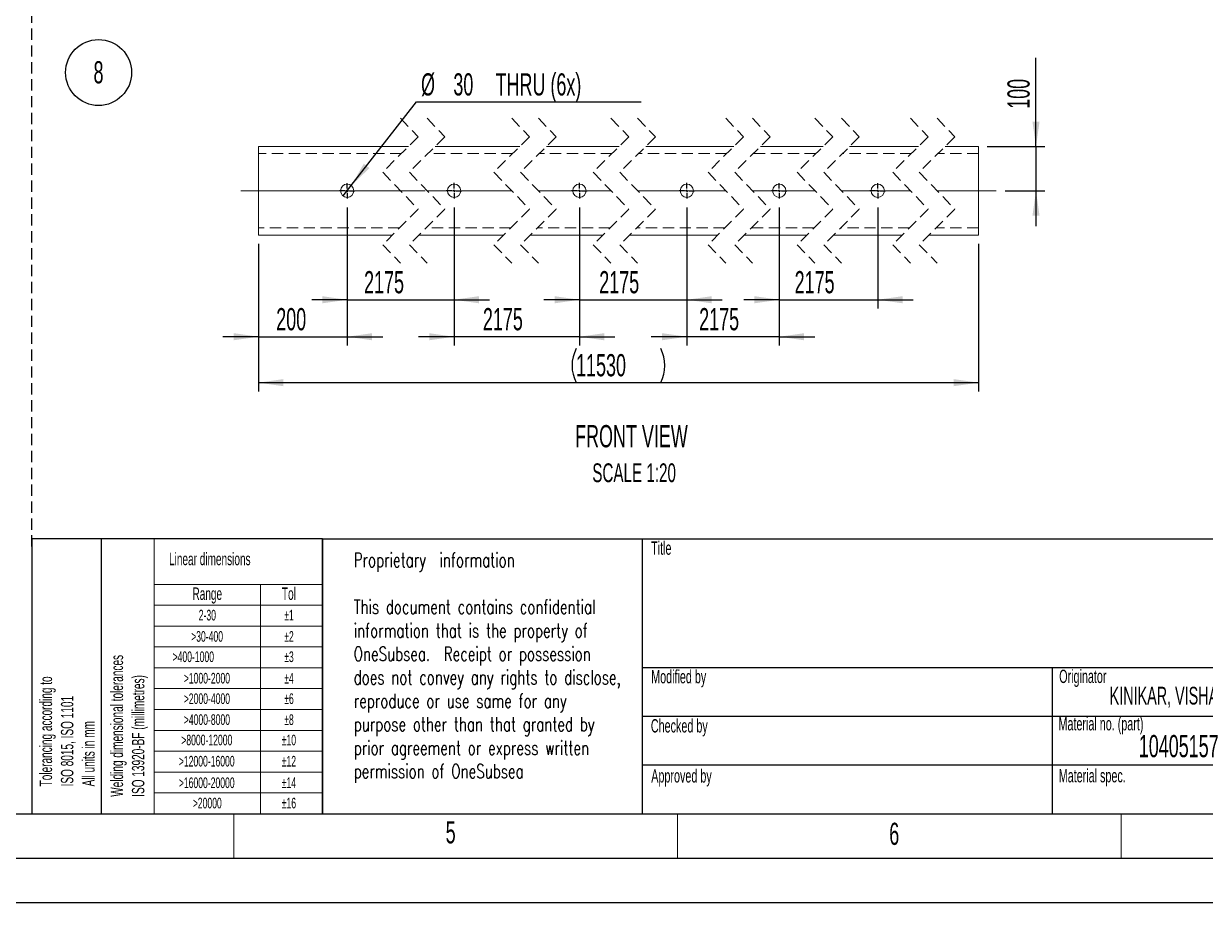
# Paper-space layout 'Sheet4' of a CAD drawing. Header units: millimetres. Extents: x 0 to 420, y 0 to 300.
# Drawn here: x 191.3 to 324.5, y 0 to 99.1 of the extents above; entities that cross this region are included whole.
import ezdxf
from ezdxf.enums import TextEntityAlignment as Align

# ---------------------------------------------------------------- set-up
doc = ezdxf.new("R2010")
doc.units = ezdxf.units.MM
doc.linetypes.add('CENTERX2', pattern=[20.32, 12.7, -2.54, 2.54, -2.54])
doc.linetypes.add('HIDDEN', pattern=[1.905, 1.27, -0.635])
for name, color, linetype in [('BORDER', 7, 'Continuous'), ('DASH', 7, 'HIDDEN'), ('DIMS', 7, 'Continuous')]:
    doc.layers.add(name, color=color, linetype=linetype)
doc.layers.add('Note', color=1, linetype='Continuous', lineweight=15)
doc.styles.add('NEW', font='romans.shx', dxfattribs={"width": 0.7})
doc.styles.add('SLDTEXTSTYLE0', font='TXT', dxfattribs={"width": 0.605})
doc.dimstyles.new('SLDDIMSTYLE16', dxfattribs={"dimtxt": 2.5, "dimasz": 2.8, "dimexe": 0, "dimexo": 0.0625, "dimtad": 0, "dimtih": 1, "dimtoh": 1, "dimdec": 0, "dimlfac": 20, "dimrnd": 1e-09, "dimzin": 12, "dimdsep": 46, "dimtxsty": 'SLDTEXTSTYLE0', "dimblk1": 'NONE', "dimsah": 1, "dimcen": 0, "dimadec": 0, "dimazin": 3, "dimtfac": 1, "dimtdec": 0, "dimtmove": 0, "dimatfit": 3, "dimldrblk": 'NONE', "dimfxl": 1, "dimfrac": 2, "dimtolj": 1, "dimtzin": 12, "dimarcsym": 0})
doc.dimstyles.new('SLDDIMSTYLE6', dxfattribs={"dimtxt": 2.5, "dimasz": 2.8, "dimexe": 0, "dimexo": 0.0625, "dimtad": 1, "dimdec": 0, "dimlfac": 20, "dimrnd": 1e-09, "dimzin": 12, "dimdsep": 46, "dimtxsty": 'SLDTEXTSTYLE0', "dimsah": 1, "dimcen": 0.09, "dimadec": 0, "dimazin": 3, "dimtfac": 1, "dimtdec": 0, "dimtofl": 0, "dimtmove": 0, "dimatfit": 3, "dimfxl": 1, "dimfrac": 2, "dimtolj": 1, "dimtzin": 12, "dimarcsym": 0})
doc.dimstyles.new('SLDDIMSTYLE7', dxfattribs={"dimtxt": 2.5, "dimasz": 2.8, "dimexe": 0, "dimexo": 0.0625, "dimtad": 1, "dimdec": 0, "dimlfac": 20, "dimrnd": 1e-09, "dimzin": 12, "dimdsep": 46, "dimtxsty": 'SLDTEXTSTYLE0', "dimsah": 1, "dimcen": 0.09, "dimadec": 0, "dimazin": 3, "dimtfac": 1, "dimtdec": 0, "dimtmove": 0, "dimatfit": 0, "dimfxl": 1, "dimfrac": 2, "dimtolj": 1, "dimtzin": 12, "dimarcsym": 0})

# ---------------------------------------------------------------- blocks, each defined once
blk = doc.blocks.new('SW_NOTE_0')
at = {"layer": 'Note', "lineweight": 13, "insert": (0, 4.09), "char_height": 3.175, "width": 66.0406, "attachment_point": 1, "style": 'NEW'}
blk.add_mtext('Proprietary  information{\\Fromans|c238;\\P\\P}This document contains confidential information that is the property of OneSubsea.  Receipt or possession does not convey any rights to disclose, reproduce or use same for any purpose other than that granted by prior agreement or express written permission of OneSubsea', dxfattribs=at)
blk = doc.blocks.new('SW_NOTE_0_1')
at = {"color": 0, "linetype": 'Continuous', "lineweight": 0, "insert": (0, 3.87), "char_height": 3, "attachment_point": 1, "style": 'SLDTEXTSTYLE0'}
blk.add_mtext('Title', dxfattribs=at)
blk = doc.blocks.new('SW_NOTE_0_2')
at = {"color": 0, "linetype": 'Continuous', "lineweight": 0, "insert": (0, 3.87), "char_height": 3, "attachment_point": 1, "style": 'SLDTEXTSTYLE0'}
blk.add_mtext('Title', dxfattribs=at)
blk = doc.blocks.new('SW_NOTE_0_3')
at = {"color": 0, "linetype": 'Continuous', "lineweight": 0, "insert": (0, 3.87), "char_height": 3, "attachment_point": 1, "style": 'SLDTEXTSTYLE0'}
blk.add_mtext('Modified by', dxfattribs=at)
blk = doc.blocks.new('SW_NOTE_0_4')
at = {"color": 0, "linetype": 'Continuous', "lineweight": 0, "insert": (0, 3.87), "char_height": 3, "attachment_point": 1, "style": 'SLDTEXTSTYLE0'}
blk.add_mtext('Checked by', dxfattribs=at)
blk = doc.blocks.new('SW_NOTE_0_5')
at = {"color": 0, "linetype": 'Continuous', "lineweight": 0, "insert": (0, 3.87), "char_height": 3, "attachment_point": 1, "style": 'SLDTEXTSTYLE0'}
blk.add_mtext('Originator', dxfattribs=at)
blk = doc.blocks.new('SW_NOTE_0_6')
at = {"color": 0, "linetype": 'Continuous', "lineweight": 0, "insert": (0, 3.87), "char_height": 3, "attachment_point": 1, "style": 'SLDTEXTSTYLE0'}
blk.add_mtext('Material no. (part)', dxfattribs=at)
blk = doc.blocks.new('SW_NOTE_0_17')
at = {"color": 0, "linetype": 'Continuous', "lineweight": 0, "insert": (0, 3.87), "char_height": 3, "attachment_point": 1, "style": 'SLDTEXTSTYLE0'}
blk.add_mtext('Material spec.', dxfattribs=at)
blk = doc.blocks.new('SW_NOTE_0_18')
at = {"color": 0, "linetype": 'Continuous', "lineweight": 0, "insert": (0, 3.87), "char_height": 3, "attachment_point": 1, "style": 'SLDTEXTSTYLE0'}
blk.add_mtext('Approved by', dxfattribs=at)
blk = doc.blocks.new('Title Block OSS Basic with PropInfo A3_v03')
at = {"lineweight": 25}
for p, q in [((155.77, 255.06), (227.77, 255.06)), ((155.77, 193.06), (155.77, 255.06)), ((227.77, 255.06), (227.77, 193.06))]:
    blk.add_line(p, q, dxfattribs=at)
at = {"color": 7, "linetype": 'Continuous', "lineweight": 25}
for q in [(525.77, 255.06), (227.77, 193.06)]:
    blk.add_line((227.77, 255.06), q, dxfattribs=at)
at = {"color": 7, "linetype": 'Continuous'}
for p, q in [((227.77, 226.06), (412.77, 226.06)), ((320.27, 215.46), (320.27, 226.06)), ((227.77, 215.06), (525.77, 215.06)), ((320.27, 193.06), (320.27, 215.46)), ((227.77, 204.06), (525.77, 204.06))]:
    blk.add_line(p, q, dxfattribs=at)
at = {"color": 7, "linetype": 'Continuous', "lineweight": 0}
for name, p in [('SW_NOTE_0_1', (229.81, 250.58)), ('SW_NOTE_0_2', (229.81, 250.58)), ('SW_NOTE_0_3', (229.82, 221.59)), ('SW_NOTE_0_5', (321.78, 221.66)), ('SW_NOTE_0_4', (229.75, 210.5)), ('SW_NOTE_0_6', (321.62, 210.98)), ('SW_NOTE_0_18', (229.84, 199.22)), ('SW_NOTE_0_17', (321.68, 199.26))]:
    blk.add_blockref(name, p, dxfattribs=at)
at = {"color": 7}
blk.add_blockref('SW_NOTE_0', (162.77, 247.77), dxfattribs=at)
at = {"color": 7, "linetype": 'Continuous', "lineweight": 0, "style": 'SLDTEXTSTYLE0', "width": 0.605, "flags": 2}
for tag, height, p in [('AUTOATTR13', 5, (320.3, 251.41)), ('AUTOATTR14', 5, (320.34, 243.33)), ('AUTOATTR15', 5, (320.65, 235.45)), ('AUTOATTR12', 4, (273.8, 221.61)), ('AUTOATTR5', 4, (368.9, 221.64)), ('AUTOATTR4', 5, (436.08, 221.91)), ('AUTOATTR2', 5, (466.71, 221.96)), ('AUTOATTR6', 5, (354.72, 210.75)), ('AUTOATTR7', 5, (400.49, 210.89)), ('AUTOATTR3', 5, (436.09, 210.89)), ('AUTOATTR0', 5, (488.96, 210.78))]:
    blk.add_attdef(tag, text='', height=height, dxfattribs=at).set_placement(p, align=Align.TOP_CENTER)
at = {"color": 7, "linetype": 'Continuous', "lineweight": 0, "style": 'SLDTEXTSTYLE0', "width": 0.605}
for tag, height, p in [('ORIGINATOR', 4, (368.9, 221.64)), ('DOCUMENT_NO.', 5, (436.08, 221.91)), ('DOC._VER.', 5, (466.71, 221.96)), ('MATERIAL_NO.', 5, (354.72, 210.75)), ('PLANT', 5, (400.49, 210.89)), ('RELEASE_DATE', 5, (436.09, 210.89)), ('REASON_FOR_ISSUE', 5, (488.96, 210.78)), ('AUTOATTR16', 5, (510.72, 198.47))]:
    blk.add_attdef(tag, text='', height=height, dxfattribs=at).set_placement(p, align=Align.TOP_CENTER)
at = {"color": 7, "linetype": 'Continuous', "lineweight": 0, "style": 'SLDTEXTSTYLE0', "width": 0.605, "flags": 2}
blk.add_attdef('AUTOATTR17', text='', height=5, dxfattribs=at).set_placement((446.09, 198.46), align=Align.TOP_RIGHT)
at = {"color": 7, "linetype": 'Continuous', "lineweight": 0, "flags": 2}
for tag in ['AUTOATTR1', 'AUTOATTR8', 'AUTOATTR10', 'AUTOATTR11']:
    blk.add_attdef(tag, (0, 0), '', height=2.5, dxfattribs=at)
at = {"color": 7, "linetype": 'Continuous', "lineweight": 0}
blk.add_attdef('ECO_NO.', (0, 0), '', height=2.5, dxfattribs=at)
blk = doc.blocks.new('SW_NOTE_0_19')
at = {"color": 0, "linetype": 'Continuous', "lineweight": 0, "insert": (0, 1.8), "char_height": 1.4, "attachment_point": 1, "style": 'SLDTEXTSTYLE0'}
blk.add_mtext('Linear dimensions', dxfattribs=at)
blk = doc.blocks.new('SW_NOTE_0_20')
at = {"color": 0, "linetype": 'Continuous', "lineweight": 0, "insert": (1.35, 1.55), "char_height": 1.2, "attachment_point": 2, "style": 'SLDTEXTSTYLE0'}
blk.add_mtext('±10', dxfattribs=at)
blk = doc.blocks.new('SW_NOTE_0_21')
at = {"color": 0, "linetype": 'Continuous', "lineweight": 0, "insert": (1.35, 1.55), "char_height": 1.2, "attachment_point": 2, "style": 'SLDTEXTSTYLE0'}
blk.add_mtext('±16', dxfattribs=at)
blk = doc.blocks.new('SW_NOTE_0_22')
at = {"color": 0, "linetype": 'Continuous', "lineweight": 0, "insert": (5.23, 1.55), "char_height": 1.2, "attachment_point": 2, "style": 'SLDTEXTSTYLE0'}
blk.add_mtext('>16000-20000', dxfattribs=at)
blk = doc.blocks.new('SW_NOTE_0_23')
at = {"color": 0, "linetype": 'Continuous', "lineweight": 0, "insert": (2.72, 1.55), "char_height": 1.2, "attachment_point": 2, "style": 'SLDTEXTSTYLE0'}
blk.add_mtext('>20000', dxfattribs=at)
blk = doc.blocks.new('SW_NOTE_0_24')
at = {"color": 0, "linetype": 'Continuous', "lineweight": 0, "insert": (2.78, 1.8), "char_height": 1.4, "attachment_point": 2, "style": 'SLDTEXTSTYLE0'}
blk.add_mtext('Range', dxfattribs=at)
blk = doc.blocks.new('SW_NOTE_0_25')
at = {"color": 0, "linetype": 'Continuous', "lineweight": 0, "char_height": 1.4, "attachment_point": 1, "rotation": 90, "style": 'SLDTEXTSTYLE0'}
for s, insert in [('Welding dimensional tolerances', (-1.8, 0)), ('ISO 13920-BF (millimetres)', (0.6, 0))]:
    blk.add_mtext(s, dxfattribs=dict(at, insert=insert))
blk = doc.blocks.new('SW_NOTE_0_26')
at = {"color": 0, "linetype": 'Continuous', "lineweight": 0, "insert": (1.31, 1.8), "char_height": 1.4, "attachment_point": 2, "style": 'SLDTEXTSTYLE0'}
blk.add_mtext('Tol', dxfattribs=at)
blk = doc.blocks.new('SW_NOTE_0_27')
at = {"color": 0, "linetype": 'Continuous', "lineweight": 0, "insert": (1.61, 1.55), "char_height": 1.2, "attachment_point": 2, "style": 'SLDTEXTSTYLE0'}
blk.add_mtext('2-30', dxfattribs=at)
blk = doc.blocks.new('SW_NOTE_0_28')
at = {"color": 0, "linetype": 'Continuous', "lineweight": 0, "insert": (2.98, 1.55), "char_height": 1.2, "attachment_point": 2, "style": 'SLDTEXTSTYLE0'}
blk.add_mtext('>30-400', dxfattribs=at)
blk = doc.blocks.new('SW_NOTE_0_29')
at = {"color": 0, "linetype": 'Continuous', "lineweight": 0, "insert": (0, 1.55), "char_height": 1.2, "attachment_point": 1, "style": 'SLDTEXTSTYLE0'}
blk.add_mtext('>400-1000', dxfattribs=at)
blk = doc.blocks.new('SW_NOTE_0_30')
at = {"color": 0, "linetype": 'Continuous', "lineweight": 0, "insert": (4.33, 1.55), "char_height": 1.2, "attachment_point": 2, "style": 'SLDTEXTSTYLE0'}
blk.add_mtext('>1000-2000', dxfattribs=at)
blk = doc.blocks.new('SW_NOTE_0_31')
at = {"color": 0, "linetype": 'Continuous', "lineweight": 0, "insert": (4.33, 1.55), "char_height": 1.2, "attachment_point": 2, "style": 'SLDTEXTSTYLE0'}
blk.add_mtext('>4000-8000', dxfattribs=at)
blk = doc.blocks.new('SW_NOTE_0_32')
at = {"color": 0, "linetype": 'Continuous', "lineweight": 0, "insert": (4.78, 1.55), "char_height": 1.2, "attachment_point": 2, "style": 'SLDTEXTSTYLE0'}
blk.add_mtext('>8000-12000', dxfattribs=at)
blk = doc.blocks.new('SW_NOTE_0_33')
at = {"color": 0, "linetype": 'Continuous', "lineweight": 0, "insert": (5.23, 1.55), "char_height": 1.2, "attachment_point": 2, "style": 'SLDTEXTSTYLE0'}
blk.add_mtext('>12000-16000', dxfattribs=at)
blk = doc.blocks.new('SW_NOTE_0_34')
at = {"color": 0, "linetype": 'Continuous', "lineweight": 0, "insert": (0.9, 1.55), "char_height": 1.2, "attachment_point": 2, "style": 'SLDTEXTSTYLE0'}
blk.add_mtext('±1', dxfattribs=at)
blk = doc.blocks.new('SW_NOTE_0_35')
at = {"color": 0, "linetype": 'Continuous', "lineweight": 0, "insert": (0.9, 1.55), "char_height": 1.2, "attachment_point": 2, "style": 'SLDTEXTSTYLE0'}
blk.add_mtext('±2', dxfattribs=at)
blk = doc.blocks.new('SW_NOTE_0_36')
at = {"color": 0, "linetype": 'Continuous', "lineweight": 0, "insert": (0.9, 1.55), "char_height": 1.2, "attachment_point": 2, "style": 'SLDTEXTSTYLE0'}
blk.add_mtext('±3', dxfattribs=at)
blk = doc.blocks.new('SW_NOTE_0_37')
at = {"color": 0, "linetype": 'Continuous', "lineweight": 0, "insert": (0.9, 1.55), "char_height": 1.2, "attachment_point": 2, "style": 'SLDTEXTSTYLE0'}
blk.add_mtext('±4', dxfattribs=at)
blk = doc.blocks.new('SW_NOTE_0_38')
at = {"color": 0, "linetype": 'Continuous', "lineweight": 0, "insert": (0.9, 1.55), "char_height": 1.2, "attachment_point": 2, "style": 'SLDTEXTSTYLE0'}
blk.add_mtext('±6', dxfattribs=at)
blk = doc.blocks.new('SW_NOTE_0_39')
at = {"color": 0, "linetype": 'Continuous', "lineweight": 0, "insert": (0.9, 1.55), "char_height": 1.2, "attachment_point": 2, "style": 'SLDTEXTSTYLE0'}
blk.add_mtext('±8', dxfattribs=at)
blk = doc.blocks.new('SW_NOTE_0_40')
at = {"color": 0, "linetype": 'Continuous', "lineweight": 0, "insert": (1.35, 1.55), "char_height": 1.2, "attachment_point": 2, "style": 'SLDTEXTSTYLE0'}
blk.add_mtext('±12', dxfattribs=at)
blk = doc.blocks.new('SW_NOTE_0_41')
at = {"color": 0, "linetype": 'Continuous', "lineweight": 0, "insert": (1.35, 1.55), "char_height": 1.2, "attachment_point": 2, "style": 'SLDTEXTSTYLE0'}
blk.add_mtext('±14', dxfattribs=at)
blk = doc.blocks.new('SW_NOTE_0_42')
at = {"color": 0, "linetype": 'Continuous', "lineweight": 0, "insert": (4.33, 1.55), "char_height": 1.2, "attachment_point": 2, "style": 'SLDTEXTSTYLE0'}
blk.add_mtext('>2000-4000', dxfattribs=at)
blk = doc.blocks.new('SW_NOTE_0_43')
at = {"color": 0, "linetype": 'Continuous', "lineweight": 0, "char_height": 1.4, "attachment_point": 1, "rotation": 90, "style": 'SLDTEXTSTYLE0'}
for s, insert in [('Tolerancing according to', (-1.8, 0)), ('ISO 8015, ISO 1101', (0.6, 0)), ('All units in mm', (3, 0))]:
    blk.add_mtext(s, dxfattribs=dict(at, insert=insert))
blk = doc.blocks.new('Tabell_13920-BF_Fet ram_v01')
at = {"color": 7, "linetype": 'Continuous', "lineweight": 25}
for p, q in [((113.61, 170.79), (80.84, 170.79)), ((80.84, 170.79), (80.84, 139.78)), ((88.67, 170.79), (88.67, 139.78)), ((113.61, 170.79), (113.61, 139.78)), ((80.84, 139.78), (113.61, 139.78))]:
    blk.add_line(p, q, dxfattribs=at)
at = {"color": 7, "linetype": 'Continuous', "lineweight": 18}
for p, q in [((94.61, 170.79), (94.61, 139.78)), ((94.61, 165.63), (113.61, 165.63)), ((106.61, 165.63), (106.61, 139.78)), ((94.61, 163.28), (113.61, 163.28)), ((94.61, 160.93), (113.61, 160.93)), ((94.61, 158.58), (113.61, 158.58)), ((94.61, 156.23), (113.61, 156.23)), ((94.61, 153.88), (113.61, 153.88)), ((94.61, 151.53), (113.61, 151.53)), ((113.61, 149.18), (94.61, 149.18)), ((94.61, 146.83), (113.61, 146.83)), ((113.61, 144.48), (94.61, 144.48)), ((94.61, 142.13), (113.61, 142.13))]:
    blk.add_line(p, q, dxfattribs=at)
at = {"color": 7, "linetype": 'Continuous', "lineweight": 0}
for name, p in [('SW_NOTE_0_19', (96.3, 167.4)), ('SW_NOTE_0_24', (97.83, 163.49)), ('SW_NOTE_0_26', (108.5, 163.49)), ('SW_NOTE_0_27', (99.01, 161.22)), ('SW_NOTE_0_34', (108.92, 161.22)), ('SW_NOTE_0_28', (97.61, 158.82)), ('SW_NOTE_0_35', (108.92, 158.82)), ('SW_NOTE_0_25', (91.52, 141.69)), ('SW_NOTE_0_29', (96.7, 156.53)), ('SW_NOTE_0_36', (108.92, 156.53)), ('SW_NOTE_0_43', (83.52, 142.86)), ('SW_NOTE_0_30', (96.24, 154.11)), ('SW_NOTE_0_37', (108.92, 154.11)), ('SW_NOTE_0_42', (96.24, 151.8)), ('SW_NOTE_0_38', (108.92, 151.8)), ('SW_NOTE_0_31', (96.24, 149.44)), ('SW_NOTE_0_39', (108.92, 149.44)), ('SW_NOTE_0_32', (95.78, 147.14)), ('SW_NOTE_0_20', (108.46, 147.14)), ('SW_NOTE_0_33', (95.32, 144.75)), ('SW_NOTE_0_40', (108.46, 144.75)), ('SW_NOTE_0_22', (95.32, 142.32)), ('SW_NOTE_0_41', (108.46, 142.32)), ('SW_NOTE_0_23', (97.89, 140.03)), ('SW_NOTE_0_21', (108.46, 140.03))]:
    blk.add_blockref(name, p, dxfattribs=at)
blk = doc.blocks.new('_D_104')
at = {"layer": 'DIMS', "transparency": 16777216}
for p, q in [((228.23, 80.83), (235.59, 90.25)), ((235.59, 90.25), (260.91, 90.25)), ((227.3, 79.65), (228.23, 80.83))]:
    blk.add_line(p, q, dxfattribs=at)
blk.add_solid([(228.23, 80.83), (230.27, 82.79), (229.64, 83.29)], dxfattribs=at)
at = {"layer": 'DIMS', "transparency": 16777216, "char_height": 2.5, "attachment_point": 1, "style": 'SLDTEXTSTYLE0'}
for s, insert in [('%%c', (236.09, 93.48)), ('30', (239.73, 93.48)), ('THRU (6x)', (244.49, 93.48))]:
    blk.add_mtext(s, dxfattribs=dict(at, insert=insert))
blk = doc.blocks.new('_None')
blk = doc.blocks.new('_D_105')
at = {"layer": 'DIMS', "transparency": 16777216}
for p, q in [((227.77, 78.37), (227.77, 62.78)), ((217.77, 74.24), (217.77, 62.78)), ((217.77, 63.78), (213.77, 63.78)), ((217.77, 63.78), (227.77, 63.78)), ((227.77, 63.78), (231.77, 63.78))]:
    blk.add_line(p, q, dxfattribs=at)
for points in [[(217.77, 63.78), (214.97, 64.18), (214.97, 63.38)], [(227.77, 63.78), (230.57, 63.38), (230.57, 64.18)]]:
    blk.add_solid(points, dxfattribs=at)
at = {"layer": 'DIMS', "transparency": 16777216, "insert": (219.77, 67.01), "char_height": 2.5, "attachment_point": 1, "style": 'SLDTEXTSTYLE0'}
blk.add_mtext('200', dxfattribs=at)
blk = doc.blocks.new('_D_106')
at = {"layer": 'DIMS', "transparency": 16777216}
for p, q in [((227.77, 78.37), (227.77, 66.95)), ((239.81, 78.37), (239.81, 66.95)), ((227.77, 67.95), (223.77, 67.95)), ((227.77, 67.95), (239.81, 67.95)), ((239.81, 67.95), (243.81, 67.95))]:
    blk.add_line(p, q, dxfattribs=at)
for points in [[(227.77, 67.95), (224.97, 68.35), (224.97, 67.55)], [(239.81, 67.95), (242.61, 67.55), (242.61, 68.35)]]:
    blk.add_solid(points, dxfattribs=at)
at = {"layer": 'DIMS', "transparency": 16777216, "insert": (229.67, 71.18), "char_height": 2.5, "attachment_point": 1, "style": 'SLDTEXTSTYLE0'}
blk.add_mtext('2175', dxfattribs=at)
blk = doc.blocks.new('_D_107')
at = {"layer": 'DIMS', "transparency": 16777216}
for p, q in [((217.77, 74.24), (217.77, 57.6)), ((298.9, 74.24), (298.9, 57.6)), ((298.9, 58.6), (217.77, 58.6))]:
    blk.add_line(p, q, dxfattribs=at)
for centre, start, end in [((257.4, 60.52), 153.4349, 206.5651), ((259.27, 60.52), 333.4349, 26.5651)]:
    blk.add_arc(centre, 4.29, start, end, dxfattribs=at)
for points in [[(217.77, 58.6), (220.57, 58.2), (220.57, 59)], [(298.9, 58.6), (296.1, 59), (296.1, 58.2)]]:
    blk.add_solid(points, dxfattribs=at)
at = {"layer": 'DIMS', "transparency": 16777216, "insert": (253.56, 61.82), "char_height": 2.5, "attachment_point": 1, "style": 'SLDTEXTSTYLE0'}
blk.add_mtext('11530', dxfattribs=at)
blk = doc.blocks.new('_D_108')
at = {"layer": 'DIMS', "transparency": 16777216}
for p, q in [((305.39, 85.24), (305.39, 95.21)), ((299.9, 85.24), (306.39, 85.24)), ((305.39, 85.24), (305.39, 80.24)), ((301.9, 80.24), (306.39, 80.24)), ((305.39, 80.24), (305.39, 76.24))]:
    blk.add_line(p, q, dxfattribs=at)
for points in [[(305.39, 85.24), (305.79, 88.04), (304.99, 88.04)], [(305.39, 80.24), (304.99, 77.44), (305.79, 77.44)]]:
    blk.add_solid(points, dxfattribs=at)
at = {"layer": 'DIMS', "transparency": 16777216, "insert": (302.17, 89.48), "char_height": 2.5, "attachment_point": 1, "rotation": 90, "style": 'SLDTEXTSTYLE0'}
blk.add_mtext('100', dxfattribs=at)
blk = doc.blocks.new('_D_109')
at = {"layer": 'DIMS', "transparency": 16777216}
for p, q in [((239.81, 78.37), (239.81, 62.78)), ((253.94, 78.37), (253.94, 62.78)), ((239.81, 63.78), (235.81, 63.78)), ((253.94, 63.78), (239.81, 63.78)), ((253.94, 63.78), (257.94, 63.78))]:
    blk.add_line(p, q, dxfattribs=at)
for points in [[(239.81, 63.78), (237.01, 64.18), (237.01, 63.38)], [(253.94, 63.78), (256.74, 63.38), (256.74, 64.18)]]:
    blk.add_solid(points, dxfattribs=at)
at = {"layer": 'DIMS', "transparency": 16777216, "insert": (243.06, 67.01), "char_height": 2.5, "attachment_point": 1, "style": 'SLDTEXTSTYLE0'}
blk.add_mtext('2175', dxfattribs=at)
blk = doc.blocks.new('_D_110')
at = {"layer": 'DIMS', "transparency": 16777216}
for p, q in [((253.94, 78.37), (253.94, 66.95)), ((266.04, 78.37), (266.04, 66.95)), ((253.94, 67.95), (249.94, 67.95)), ((253.94, 67.95), (266.04, 67.95)), ((266.04, 67.95), (270.04, 67.95))]:
    blk.add_line(p, q, dxfattribs=at)
for points in [[(253.94, 67.95), (251.14, 68.35), (251.14, 67.55)], [(266.04, 67.95), (268.84, 67.55), (268.84, 68.35)]]:
    blk.add_solid(points, dxfattribs=at)
at = {"layer": 'DIMS', "transparency": 16777216, "insert": (256.17, 71.18), "char_height": 2.5, "attachment_point": 1, "style": 'SLDTEXTSTYLE0'}
blk.add_mtext('2175', dxfattribs=at)
blk = doc.blocks.new('_D_111')
at = {"layer": 'DIMS', "transparency": 16777216}
for p, q in [((266.04, 78.37), (266.04, 62.78)), ((276.46, 78.37), (276.46, 62.78)), ((266.04, 63.78), (262.04, 63.78)), ((276.46, 63.78), (266.04, 63.78)), ((276.46, 63.78), (280.46, 63.78))]:
    blk.add_line(p, q, dxfattribs=at)
for points in [[(266.04, 63.78), (263.24, 64.18), (263.24, 63.38)], [(276.46, 63.78), (279.26, 63.38), (279.26, 64.18)]]:
    blk.add_solid(points, dxfattribs=at)
at = {"layer": 'DIMS', "transparency": 16777216, "insert": (267.43, 67.01), "char_height": 2.5, "attachment_point": 1, "style": 'SLDTEXTSTYLE0'}
blk.add_mtext('2175', dxfattribs=at)
blk = doc.blocks.new('_D_112')
at = {"layer": 'DIMS', "transparency": 16777216}
for p, q in [((276.46, 78.37), (276.46, 66.95)), ((287.55, 78.37), (287.55, 66.95)), ((276.46, 67.95), (272.46, 67.95)), ((276.46, 67.95), (287.55, 67.95)), ((287.55, 67.95), (291.55, 67.95))]:
    blk.add_line(p, q, dxfattribs=at)
for points in [[(276.46, 67.95), (273.66, 68.35), (273.66, 67.55)], [(287.55, 67.95), (290.35, 67.55), (290.35, 68.35)]]:
    blk.add_solid(points, dxfattribs=at)
at = {"layer": 'DIMS', "transparency": 16777216, "insert": (278.19, 71.18), "char_height": 2.5, "attachment_point": 1, "style": 'SLDTEXTSTYLE0'}
blk.add_mtext('2175', dxfattribs=at)
blk = doc.blocks.new('SW_NOTE_0_290')
at = {"layer": 'DIMS', "color": 0}
blk.add_circle((0.95, 1.94), 3.72, dxfattribs=at)
at = {"layer": 'DIMS', "color": 0, "insert": (0.94, 3.22), "char_height": 2.5, "attachment_point": 2, "style": 'SLDTEXTSTYLE0'}
blk.add_mtext('8', dxfattribs=at)
blk = doc.blocks.new('SW_CENTERMARKSYMBOL_36')
at = {"layer": 'DIMS', "color": 0}
for p, q in [((-0.25, 0), (-0.88, 0)), ((0, 0), (-0.12, 0)), ((0, 0.25), (0, 0.88)), ((0, 0), (0, 0.12)), ((0, 0), (0, -0.12)), ((0, 0), (0.12, 0)), ((0.25, 0), (0.88, 0)), ((0, -0.25), (0, -0.88))]:
    blk.add_line(p, q, dxfattribs=at)
blk = doc.blocks.new('SW_CENTERMARKSYMBOL_37')
at = {"layer": 'DIMS', "color": 0}
for p, q in [((-0.25, 0), (-0.88, 0)), ((0, 0), (-0.12, 0)), ((0, 0.25), (0, 0.88)), ((0, 0), (0, 0.12)), ((0, 0), (0, -0.12)), ((0, 0), (0.12, 0)), ((0.25, 0), (0.88, 0)), ((0, -0.25), (0, -0.88))]:
    blk.add_line(p, q, dxfattribs=at)
blk = doc.blocks.new('SW_CENTERMARKSYMBOL_38')
at = {"layer": 'DIMS', "color": 0}
for p, q in [((-0.25, 0), (-0.88, 0)), ((0, 0), (-0.12, 0)), ((0, 0.25), (0, 0.88)), ((0, 0), (0, 0.12)), ((0, 0), (0, -0.12)), ((0, 0), (0.12, 0)), ((0.25, 0), (0.88, 0)), ((0, -0.25), (0, -0.88))]:
    blk.add_line(p, q, dxfattribs=at)
blk = doc.blocks.new('SW_CENTERMARKSYMBOL_39')
at = {"layer": 'DIMS', "color": 0}
for p, q in [((-0.25, 0), (-0.88, 0)), ((0, 0), (-0.13, 0)), ((0, 0.25), (0, 0.87)), ((0, 0), (0, 0.12)), ((0, 0), (0, -0.13)), ((0, 0), (0.12, 0)), ((0.25, 0), (0.87, 0)), ((0, -0.25), (0, -0.88))]:
    blk.add_line(p, q, dxfattribs=at)
blk = doc.blocks.new('SW_CENTERMARKSYMBOL_40')
at = {"layer": 'DIMS', "color": 0}
for p, q in [((-0.25, 0), (-0.88, 0)), ((0, 0), (-0.13, 0)), ((0, 0.25), (0, 0.87)), ((0, 0), (0, 0.12)), ((0, 0), (0, -0.13)), ((0, 0), (0.12, 0)), ((0.25, 0), (0.87, 0)), ((0, -0.25), (0, -0.88))]:
    blk.add_line(p, q, dxfattribs=at)
blk = doc.blocks.new('SW_CENTERMARKSYMBOL_41')
at = {"layer": 'DIMS', "color": 0}
for p, q in [((-0.25, 0), (-0.88, 0)), ((0, 0), (-0.13, 0)), ((0, 0.25), (0, 0.87)), ((0, 0), (0, 0.12)), ((0, 0), (0, -0.13)), ((0, 0), (0.12, 0)), ((0.25, 0), (0.87, 0)), ((0, -0.25), (0, -0.88))]:
    blk.add_line(p, q, dxfattribs=at)

psp = doc.layouts.new('Sheet4')

# ---------------------------------------------------------------- linework, layer by layer
at = {"color": 7, "linetype": 'HIDDEN', "lineweight": 18}
for p, q in [((233.7723092, 88.4166114), (235.7723092, 86.3291114)), ((236.7723092, 88.4166114), (238.7723092, 86.3291114)), ((246.3076239, 88.4166114), (248.3076239, 86.3291114)), ((249.3076239, 88.4166114), (251.3076239, 86.3291114)), ((257.494212, 88.4166114), (259.494212, 86.3291114)), ((260.494212, 88.4166114), (262.494212, 86.3291114)), ((270.4327276, 88.4166114), (272.4327276, 86.3291114)), ((273.4327276, 88.4166114), (275.4327276, 86.3291114)), ((280.4776639, 88.4166114), (282.4776639, 86.3291114)), ((283.4776639, 88.4166114), (285.4776639, 86.3291114)), ((291.2404873, 88.4166114), (293.2404873, 86.3291114)), ((294.2404873, 88.4166114), (296.2404873, 86.3291114)), ((235.7723092, 86.3291114), (231.7723092, 82.3291114)), ((238.7723092, 86.3291114), (234.7723092, 82.3291114)), ((248.3076239, 86.3291114), (244.3076239, 82.3291114)), ((251.3076239, 86.3291114), (247.3076239, 82.3291114)), ((259.494212, 86.3291114), (255.494212, 82.3291114)), ((262.494212, 86.3291114), (258.494212, 82.3291114)), ((272.4327276, 86.3291114), (268.4327276, 82.3291114)), ((275.4327276, 86.3291114), (271.4327276, 82.3291114)), ((282.4776639, 86.3291114), (278.4776639, 82.3291114)), ((285.4776639, 86.3291114), (281.4776639, 82.3291114)), ((293.2404873, 86.3291114), (289.2404873, 82.3291114)), ((296.2404873, 86.3291114), (292.2404873, 82.3291114)), ((233.8848078, 84.4416113), (217.7660906, 84.4416113)), ((246.420122, 84.4416113), (236.8848094, 84.4416113)), ((257.6067108, 84.4416113), (249.4201261, 84.4416113)), ((270.5452259, 84.4416113), (260.6067116, 84.4416113)), ((280.5901621, 84.4416113), (273.5452268, 84.4416113)), ((291.3529829, 84.4416113), (283.5901693, 84.4416113)), ((298.8977028, 84.4416113), (294.3529916, 84.4416113)), ((231.7723092, 82.3291114), (235.7723092, 78.1541114)), ((234.7723092, 82.3291114), (238.7723092, 78.1541114)), ((244.3076239, 82.3291114), (248.3076239, 78.1541114)), ((247.3076239, 82.3291114), (251.3076239, 78.1541114)), ((255.494212, 82.3291114), (259.494212, 78.1541114)), ((258.494212, 82.3291114), (262.494212, 78.1541114)), ((268.4327276, 82.3291114), (272.4327276, 78.1541114)), ((271.4327276, 82.3291114), (275.4327276, 78.1541114)), ((278.4776639, 82.3291114), (282.4776639, 78.1541114)), ((281.4776639, 82.3291114), (285.4776639, 78.1541114)), ((289.2404873, 82.3291114), (293.2404873, 78.1541114)), ((292.2404873, 82.3291114), (296.2404873, 78.1541114)), ((235.7723092, 78.1541114), (231.7723092, 74.1541114)), ((238.7723092, 78.1541114), (234.7723092, 74.1541114)), ((248.3076239, 78.1541114), (244.3076239, 74.1541114)), ((251.3076239, 78.1541114), (247.3076239, 74.1541114)), ((259.494212, 78.1541114), (255.494212, 74.1541114)), ((262.494212, 78.1541114), (258.494212, 74.1541114)), ((272.4327276, 78.1541114), (268.4327276, 74.1541114)), ((275.4327276, 78.1541114), (271.4327276, 74.1541114)), ((282.4776639, 78.1541114), (278.4776639, 74.1541114)), ((285.4776639, 78.1541114), (281.4776639, 74.1541114)), ((293.2404873, 78.1541114), (289.2404873, 74.1541114)), ((296.2404873, 78.1541114), (292.2404873, 74.1541114)), ((233.6598122, 76.0416114), (217.7660906, 76.0416114)), ((246.1951264, 76.0416114), (236.6598138, 76.0416114)), ((257.3817093, 76.0416114), (249.1951245, 76.0416114)), ((270.3202302, 76.0416114), (260.381713, 76.0416114)), ((280.3651664, 76.0416114), (273.3202312, 76.0416114)), ((291.1279872, 76.0416114), (283.3651737, 76.0416114)), ((298.8977028, 76.0416114), (294.127996, 76.0416114)), ((231.7723092, 74.1541114), (233.7723092, 72.0666114)), ((234.7723092, 74.1541114), (236.7723092, 72.0666114)), ((244.3076239, 74.1541114), (246.3076239, 72.0666114)), ((247.3076239, 74.1541114), (249.3076239, 72.0666114)), ((255.494212, 74.1541114), (257.494212, 72.0666114)), ((258.494212, 74.1541114), (260.494212, 72.0666114)), ((268.4327276, 74.1541114), (270.4327276, 72.0666114)), ((271.4327276, 74.1541114), (273.4327276, 72.0666114)), ((278.4776639, 74.1541114), (280.4776639, 72.0666114)), ((281.4776639, 74.1541114), (283.4776639, 72.0666114)), ((289.2404873, 74.1541114), (291.2404873, 72.0666114)), ((292.2404873, 74.1541114), (294.2404873, 72.0666114))]:
    psp.add_line(p, q, dxfattribs=at)
at = {"color": 7, "linetype": 'Continuous', "lineweight": 18}
for p, q in [((234.6847975, 85.2416115), (217.7660906, 85.2416115)), ((217.7660906, 85.2416115), (217.7660906, 83.9916115)), ((247.2201237, 85.2416115), (237.684811, 85.2416115)), ((258.4067125, 85.2416115), (250.2201218, 85.2416115)), ((271.3452275, 85.2416115), (261.4067132, 85.2416115)), ((281.3901637, 85.2416115), (274.3452285, 85.2416115)), ((292.1529964, 85.2416115), (284.390159, 85.2416115)), ((298.8977028, 85.2416115), (295.1529813, 85.2416115)), ((298.8977028, 83.9916115), (298.8977028, 85.2416115)), ((217.7660906, 83.9916115), (217.7660906, 76.4916112)), ((298.8977028, 76.4916112), (298.8977028, 83.9916115)), ((217.7660906, 76.4916112), (217.7660906, 75.2416113)), ((298.8977028, 75.2416113), (298.8977028, 76.4916112)), ((232.8597986, 75.2416113), (217.7660906, 75.2416113)), ((245.3951248, 75.2416113), (235.8598121, 75.2416113)), ((256.5817136, 75.2416113), (248.3951229, 75.2416113)), ((269.5202286, 75.2416113), (259.5817114, 75.2416113)), ((279.5651648, 75.2416113), (272.5202296, 75.2416113)), ((290.3279975, 75.2416113), (282.5651601, 75.2416113)), ((298.8977028, 75.2416113), (293.3279825, 75.2416113))]:
    psp.add_line(p, q, dxfattribs=at)
for centre, radius in [((227.7660916, 80.2416161), 0.7499952), ((239.8125814, 80.2416121), 0.7500009), ((253.93871, 80.2416106), 0.7500009), ((266.0435349, 80.2416106), 0.7500009), ((276.4582997, 80.2416091), 0.7500008), ((287.5541271, 80.2416161), 0.7499952)]:
    psp.add_circle(centre, radius, dxfattribs=at)
at = {"layer": 'BORDER', "lineweight": 25}
psp.add_line((20, 10), (410, 10), dxfattribs=at)
at = {"layer": 'BORDER', "color": 7, "linetype": 'Continuous', "lineweight": 18}
for p, q in [((215, 10), (215, 5)), ((265, 10), (265, 5)), ((315, 10), (315, 5))]:
    psp.add_line(p, q, dxfattribs=at)
at = {"layer": 'BORDER'}
for p, q in [((15, 5), (415.1433025, 5)), ((0, 0), (420, 0))]:
    psp.add_line(p, q, dxfattribs=at)
at = {"layer": 'DASH'}
psp.add_line((192.1761565, 287.1333981), (192.1761565, 39.8669787), dxfattribs=at)
at = {"layer": 'DIMS', "linetype": 'CENTERX2', "lineweight": 18, "ltscale": 10}
for p, q in [((236.542102, 80.2416114), (215.7660925, 80.2416114)), ((246.3076242, 80.2416114), (236.7723116, 80.2416114)), ((257.494213, 80.2416114), (249.3076224, 80.2416114)), ((270.432728, 80.2416114), (260.4942108, 80.2416114)), ((280.4776643, 80.2416114), (273.432729, 80.2416114)), ((291.240497, 80.2416114), (283.4776596, 80.2416114)), ((300.8977009, 80.2416114), (294.2404819, 80.2416114))]:
    psp.add_line(p, q, dxfattribs=at)

# ---------------------------------------------------------------- block references
at = {"color": 7, "linetype": 'Continuous'}
psp.add_blockref('Tabell_13920-BF_Fet ram_v01', (111.3879384, -129.7819183), dxfattribs=at)
ref = psp.add_blockref('Title Block OSS Basic with PropInfo A3_v03', (147.1135526, -86.5294094), dxfattribs=dict(at, xscale=0.5, yscale=0.5, zscale=0.5))
ref.add_attrib('ORIGINATOR', 'KINIKAR, VISHAL SUBHASH', dxfattribs={"color": 7, "linetype": 'Continuous', "lineweight": 0, "height": 2, "style": 'SLDTEXTSTYLE0', "width": 0.605}).set_placement((313.6901113, 21.7107704), align=Align.BOTTOM_LEFT)
ref.add_attrib('MATERIAL_NO.', '10405157', dxfattribs={"color": 7, "linetype": 'Continuous', "lineweight": 0, "height": 2.5, "style": 'SLDTEXTSTYLE0', "width": 0.605}).set_placement((316.9741622, 15.6207168), align=Align.BOTTOM_LEFT)
at = {"layer": 'DIMS'}
for name, p in [('SW_NOTE_0_290', (198.8017114, 91.6314507)), ('SW_CENTERMARKSYMBOL_39', (227.766081, 80.2416114)), ('SW_CENTERMARKSYMBOL_38', (239.8125776, 80.2416114)), ('SW_CENTERMARKSYMBOL_36', (253.9387066, 80.2416114)), ('SW_CENTERMARKSYMBOL_37', (266.0435344, 80.2416114)), ('SW_CENTERMARKSYMBOL_40', (276.4582966, 80.2416114)), ('SW_CENTERMARKSYMBOL_41', (287.5541166, 80.2416114))]:
    psp.add_blockref(name, p, dxfattribs=at)

# ---------------------------------------------------------------- texts
at = {"layer": 'BORDER', "char_height": 2.5, "attachment_point": 1, "style": 'SLDTEXTSTYLE0'}
for s, insert in [('5', (238.865095, 9.150447)), ('6', (288.8528762, 8.9837655))]:
    psp.add_mtext(s, dxfattribs=dict(at, insert=insert))
at = {"layer": 'DIMS', "attachment_point": 2, "style": 'SLDTEXTSTYLE0'}
for s, insert, char_height in [('FRONT VIEW', (259.7992823, 53.8176789), 2.5), ('SCALE 1:20', (260.1013645, 49.5013141), 2.11666667)]:
    psp.add_mtext(s, dxfattribs=dict(at, insert=insert, char_height=char_height))

# ---------------------------------------------------------------- dimensions: what is measured, and where the dimension line sits
at = {"layer": 'DIMS'}
for base, p1, p2, angle, picture, middle in [((305.3891202, 80.2416114), (298.8977094, 85.2416114), (300.8977094, 80.2416114), 90, '_D_108', (305.3891202, 92.343872)), ((227.7660839, 63.7824346), (217.7660839, 75.2416114), (227.7660839, 79.3666114), 0, '_D_105', (222.6341572, 63.7824346))]:
    dim = psp.add_linear_dim(base=base, p1=p1, p2=p2, angle=angle, dimstyle='SLDDIMSTYLE7', dxfattribs=at)
    dim.commit()
    dim.dimension.update_dxf_attribs({"geometry": picture, "text_midpoint": middle, "dimtype": 160})
dim = psp.add_diameter_dim_2p(p1=(227.3043235, 79.6506145), p2=(228.2278443, 80.8326083), text='<> THRU (6x)', dimstyle='SLDDIMSTYLE16', dxfattribs=at)
dim.commit()
dim.dimension.update_dxf_attribs({"geometry": '_D_104', "text_midpoint": (248.5003855, 92.1763289), "dimtype": 163})
dim = psp.add_linear_dim(base=(239.8125829, 67.9535574), p1=(227.7660839, 79.3666114), p2=(239.8125829, 79.3666114), text='2175', dimstyle='SLDDIMSTYLE7', dxfattribs=at)
dim.commit()
dim.dimension.update_dxf_attribs({"geometry": '_D_106', "text_midpoint": (233.4882969, 67.9535574), "dimtype": 160})
for base, p1, p2, text, dimstyle, picture, middle in [((239.8125829, 63.7824346), (253.9387082, 79.3666114), (239.8125829, 79.3666114), '2175', 'SLDDIMSTYLE7', '_D_109', (246.8756455, 63.7824346)), ((266.0435355, 67.9535574), (253.9387082, 79.3666114), (266.0435355, 79.3666114), '2175', 'SLDDIMSTYLE7', '_D_110', (259.9911218, 67.9535574)), ((266.0435355, 63.7824346), (276.458297, 79.3666114), (266.0435355, 79.3666114), '2175', 'SLDDIMSTYLE7', '_D_111', (271.2509162, 63.7824346)), ((287.5541194, 67.9535574), (276.458297, 79.3666114), (287.5541194, 79.3666114), '2175', 'SLDDIMSTYLE7', '_D_112', (282.0062082, 67.9535574)), ((217.7660839, 58.599914), (298.8977094, 75.2416114), (217.7660839, 75.2416114), '(11530)', 'SLDDIMSTYLE6', '_D_107', (258.3374471, 58.599914))]:
    dim = psp.add_linear_dim(base=base, p1=p1, p2=p2, angle=0, text=text, dimstyle=dimstyle, dxfattribs=at)
    dim.commit()
    dim.dimension.update_dxf_attribs({"geometry": picture, "text_midpoint": middle, "dimtype": 160})

doc.saveas('drawing.dxf')
